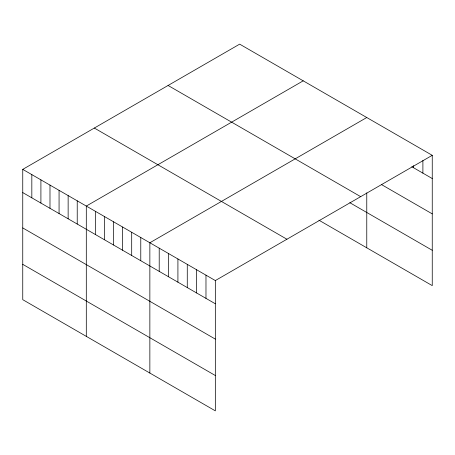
<?xml version="1.0" encoding="UTF-8"?>
<svg xmlns="http://www.w3.org/2000/svg" width="455" height="455" viewBox="0 0 455 455"><rect width="100%" height="100%" fill="white"/><g stroke="black" fill="none" stroke-linecap="round" stroke-linejoin="round"><path stroke-width="0.68" d="M22.75 169.374L215.334 280.564L215.334 410.859L22.75 299.674L22.75 169.374L239.666 44.141L432.25 155.326L432.25 285.626L318.955 220.214M303.218 80.831L86.302 206.069L86.302 336.364M366.77 117.521L149.854 242.76L149.854 373.054M215.334 280.564L432.25 155.326M411.786 166.723L432.25 178.536M381.387 184.514L432.25 213.878M168.083 85.466L360.667 196.657M349.827 202.697L432.25 250.284M94.333 128.048L286.917 239.233M22.75 192.59L215.334 303.775M22.75 227.927L215.334 339.111M22.75 264.338L215.334 375.523M422.894 160.478L422.894 173.139M413.544 165.626L413.544 167.736M366.77 192.88L366.77 247.821M205.978 275.161L205.978 298.378M196.623 269.764L196.623 292.974M187.272 264.361L187.272 287.571M177.916 258.963L177.916 282.174M168.56 253.56L168.56 276.771M159.21 248.157L159.21 271.373M140.777 237.516L140.777 260.732M131.694 232.277L131.694 255.488M122.617 227.034L122.617 250.25M113.54 221.795L113.54 245.006M104.462 216.552L104.462 239.762M95.379 211.308L95.379 234.524M77.225 200.826L77.225 224.036M68.142 195.582L68.142 218.798M59.065 190.344L59.065 213.554M49.987 185.1L49.987 208.316M40.91 179.862L40.91 203.072M31.827 174.618L31.827 197.828"/></g></svg>
